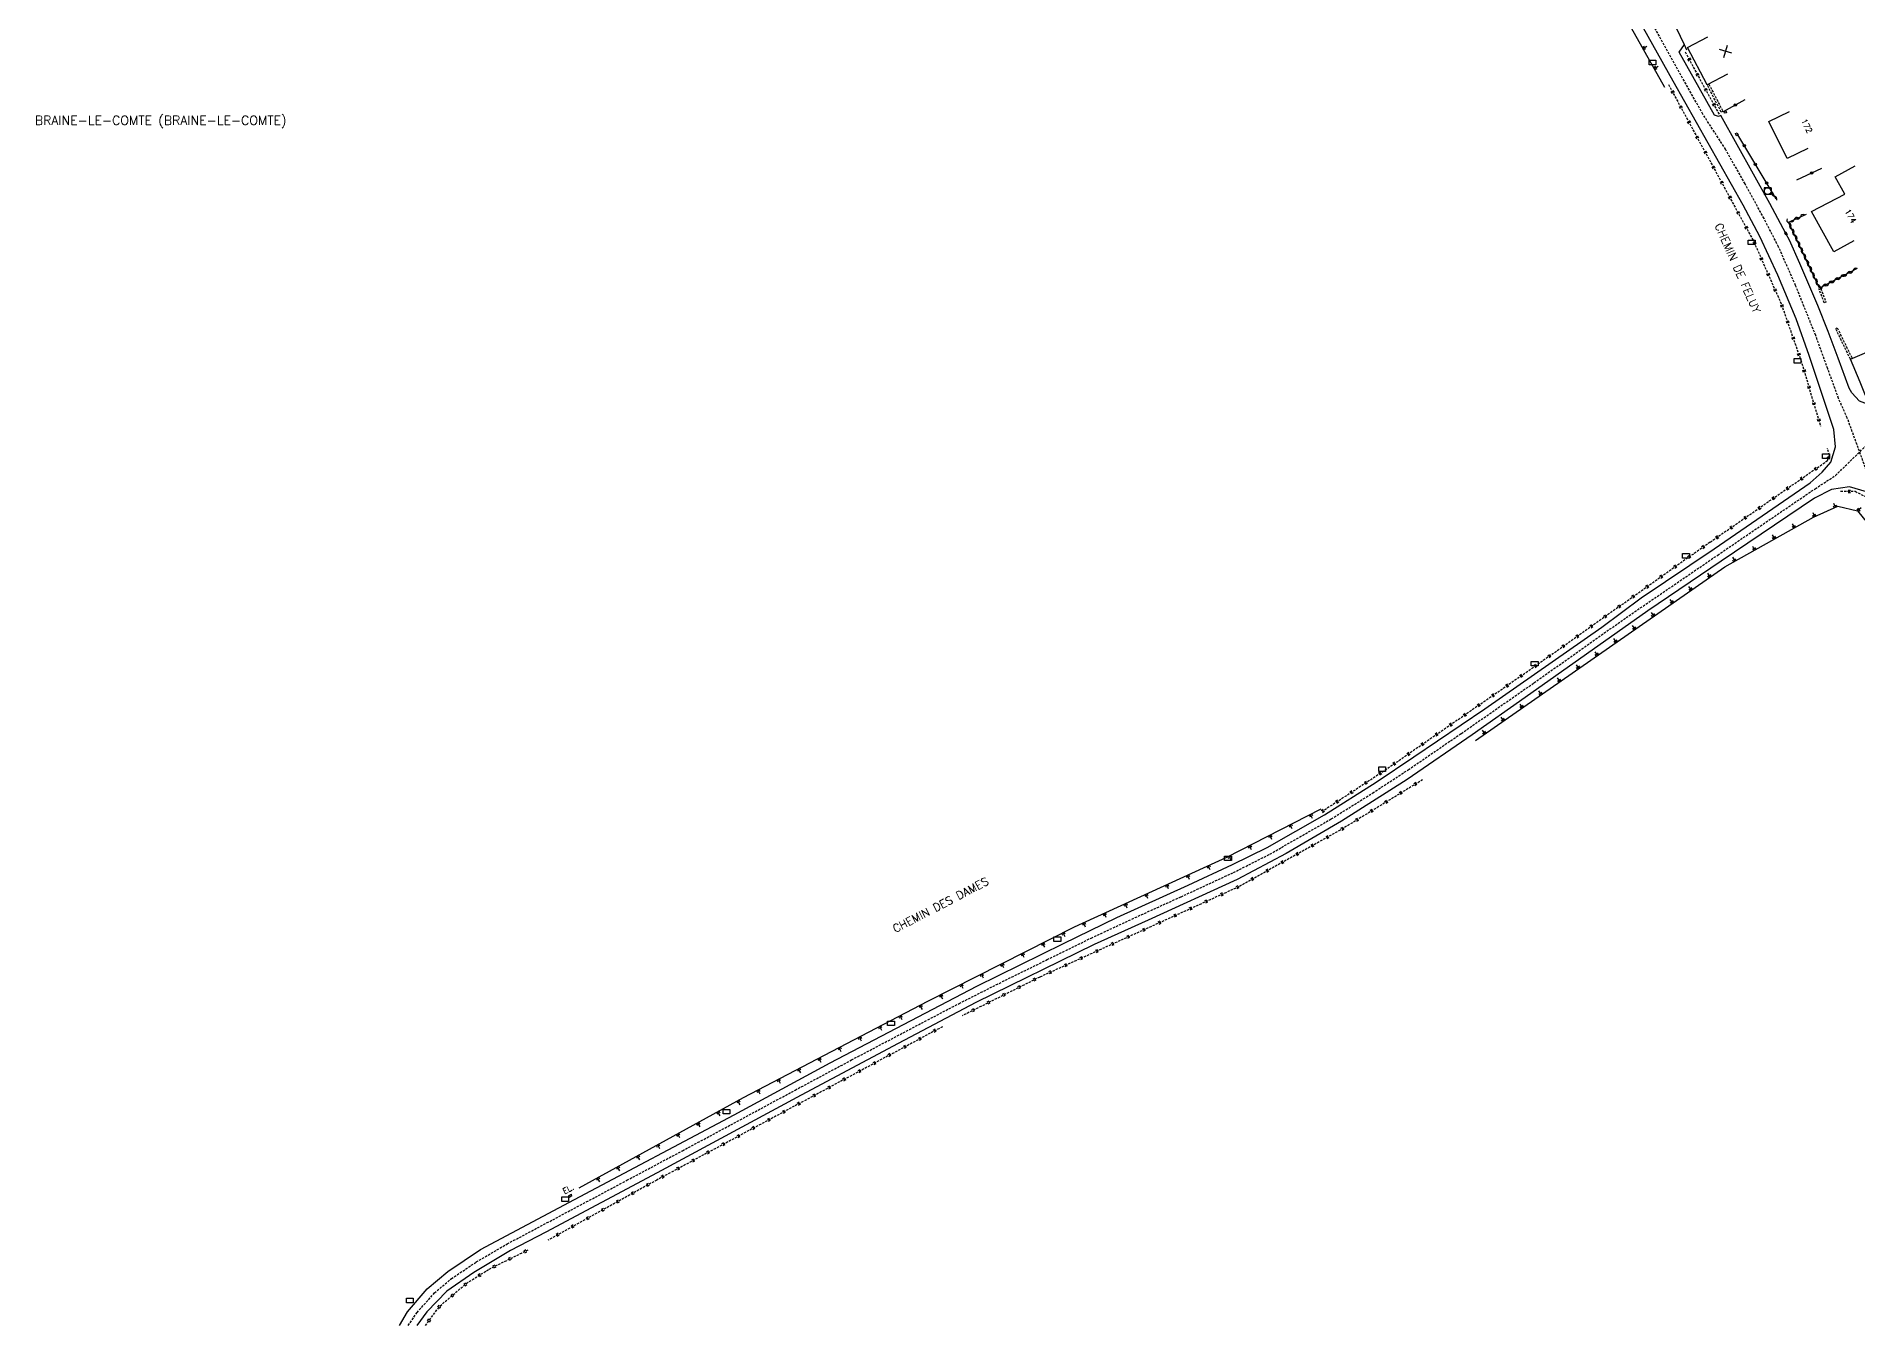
# Model space of a CAD drawing. Header units: millimetres. Extents: x 134000 to 135001, y 143000 to 144000.
# Drawn here: x 134018.3 to 134416.5, y 143000 to 143281.8 of the extents above; entities that cross this region are included whole.
import ezdxf
from ezdxf.enums import TextEntityAlignment as Align

# ---------------------------------------------------------------- set-up
doc = ezdxf.new("R2010")
doc.units = ezdxf.units.MM
doc.linetypes.add('DASHED', pattern=[0.75, 0.5, -0.25])
doc.layers.get('0').update_dxf_attribs({"linetype": 'CONTINUOUS'})
for name, color, linetype in [('W0001', 6, 'DASHED'), ('W0008', 7, 'CONTINUOUS'), ('w0100', 7, 'CONTINUOUS'), ('W0112', 1, 'DASHED'), ('W0211', 2, 'CONTINUOUS'), ('W0220', 5, 'DASHED'), ('W0310', 3, 'CONTINUOUS'), ('W0322', 7, 'CONTINUOUS'), ('w0400', 7, 'CONTINUOUS'), ('W0420', 7, 'CONTINUOUS'), ('W0980', 7, 'CONTINUOUS'), ('W0984', 7, 'CONTINUOUS'), ('W0989', 7, 'CONTINUOUS'), ('W0991', 7, 'CONTINUOUS'), ('W1471', 7, 'CONTINUOUS')]:
    doc.layers.add(name, color=color, linetype=linetype)
doc.styles.get("Standard").update_dxf_attribs({"font": 'romans.shx', "width": 0.85})

# ---------------------------------------------------------------- blocks, each defined once
blk = doc.blocks.new('t220o')
at = {"color": 0, "linetype": 'Continuous'}
for p, q in [((-0.25, 0.25), (0.25, 0.25)), ((-0.25, -0.25), (0.25, -0.25))]:
    blk.add_line(p, q, dxfattribs=at)
blk = doc.blocks.new('t211o')
at = {"color": 0, "linetype": 'Continuous'}
for p, q in [((-0.29, 0.5), (-0.29, 0)), ((0, 1), (0, 0)), ((0.29, 0.5), (0.29, 0))]:
    blk.add_line(p, q, dxfattribs=at)
blk = doc.blocks.new('T1471')
at = {"color": 0, "linetype": 'Continuous', "flags": 128}
blk.add_lwpolyline([(-0.75, -0.5), (-0.75, 0.5), (0.75, 0.5), (0.75, -0.5), (-0.75, -0.5)], dxfattribs=at)
blk = doc.blocks.new('T400')
at = {"color": 0, "linetype": 'ByBlock', "lineweight": -2}
for p, q in [((-0.15, -0.25), (-0.15, 0.3)), ((-0.15, 0.3), (0.15, 0.3)), ((-0.15, 0.15), (0.15, 0.15)), ((-0.15, 0), (0.15, 0)), ((0.15, 0.3), (0.15, -0.25)), ((-0.15, -0.15), (0.15, -0.15)), ((-0.15, -0.25), (-0.15, -0.3)), ((-0.15, -0.3), (0.15, -0.3)), ((0.15, -0.3), (0.15, -0.25))]:
    blk.add_line(p, q, dxfattribs=at)
blk = doc.blocks.new('T420')
for p, q in [((0.75, 0.75), (-0.75, 0.75)), ((-0.75, 0.75), (-0.75, -0.75)), ((0.75, 0.75), (0.75, -0.75)), ((0.75, -0.75), (-0.75, -0.75))]:
    blk.add_line(p, q)
blk.add_ellipse((0, 0), major_axis=(-0.53, 0.53), ratio=1, start_param=3.926991, end_param=10.210176)
blk = doc.blocks.new('t991o')
at = {"color": 0, "linetype": 'Continuous'}
for p, q in [((-1, 1), (1, -1)), ((-1, -1), (1, 1))]:
    blk.add_line(p, q, dxfattribs=at)
blk = doc.blocks.new('t322o')
at = {"color": 0, "linetype": 'Continuous'}
for radius in [0.25, 0.15]:
    blk.add_circle((0, 0), radius, dxfattribs=at)
blk = doc.blocks.new('t310o')
at = {"color": 0, "linetype": 'Continuous'}
for centre, start, end in [((-0.5, 0.38), 216.8699, 323.1304), ((0.5, -0.37), 36.8699, 143.1303)]:
    blk.add_arc(centre, 0.625, start, end, dxfattribs=at)

msp = doc.modelspace()

# ---------------------------------------------------------------- linework, layer by layer
at = {"layer": 'W0001'}
for points in [[(134418.69, 143186.22), (134414.24, 143198.42), (134412.33, 143202.67), (134409.98, 143209.16), (134407.34, 143216.45), (134402.95, 143227.37), (134399.21, 143235.83), (134396.05, 143242), (134391.9, 143249.56), (134387.65, 143257.13), (134382.67, 143264.82), (134375.67, 143277.26), (134367.83, 143291.67)], [(134385.92, 143168.44), (134407.22, 143182.94), (134411.66, 143185.82), (134425.34, 143199.15)], [(134099.63, 143000), (134101.54, 143002.87), (134105.38, 143007.15), (134109.05, 143010.26), (134114.49, 143013.9), (134121.27, 143017.86), (134137.23, 143026.33), (134147.43, 143031.75), (134159.59, 143038.23), (134172.18, 143044.97), (134184.24, 143051.49), (134196.55, 143058.07), (134209.2, 143064.73), (134220.08, 143070.42), (134229.53, 143075.18), (134239.32, 143079.99), (134248.95, 143084.72), (134258.53, 143089.18), (134268.58, 143093.74), (134280.04, 143099.03), (134287.98, 143103.05), (134301.42, 143110.75), (134310.49, 143116.43), (134318.25, 143121.5), (134329.87, 143129.46), (134345.75, 143140.5), (134365.88, 143154.75), (134385.92, 143168.44)]]:
    msp.add_lwpolyline(points, dxfattribs=at)
at = {"layer": 'W0008'}
for points in [[(134385.17, 143169.8), (134406.12, 143184.22), (134408.73, 143186.52), (134410.62, 143188.77), (134411.65, 143192.07), (134411.28, 143195.85), (134405.88, 143212.09), (134403.05, 143220.05), (134399.09, 143229.6), (134395.15, 143238.05), (134391.49, 143244.95), (134376.17, 143272.03), (134367.27, 143287.94)], [(134379.16, 143278.79), (134378.68, 143279.97), (134376.92, 143283.65)], [(134419, 143201.28), (134416.95, 143202.07), (134415.24, 143203.87), (134414.67, 143204.91), (134412.27, 143211.51), (134410.06, 143217.3), (134407.78, 143223.02), (134403.84, 143232.15), (134401.58, 143237.25), (134400.83, 143238.71), (134397.29, 143245.26), (134386.58, 143264.49), (134386.1, 143264.27), (134385.21, 143264.59), (134377.47, 143278.38), (134378.64, 143280.05)], [(134486.04, 143097.33), (134469.36, 143118.81), (134441.49, 143154.24), (134420.98, 143180.16), (134418.46, 143182.23), (134414.71, 143183.35), (134410.8, 143182.74), (134407.11, 143180.89), (134386.66, 143167.08)], [(134097.73, 143000), (134099.44, 143002.97), (134103.75, 143008), (134108.3, 143011.81), (134115.45, 143016.63), (134135.94, 143027.53), (134170.87, 143046.05), (134191.88, 143057.42), (134223.95, 143074.16), (134242.92, 143083.5), (134254.57, 143089.23), (134270.16, 143096.28), (134279.83, 143100.82), (134287.42, 143104.5), (134299.93, 143111.66), (134311.25, 143118.76), (134319.48, 143124.36), (134335.01, 143134.82), (134360.57, 143152.7), (134369.16, 143159.07), (134385.17, 143169.8)], [(134386.66, 143167.08), (134370.64, 143156.25), (134343.84, 143137.31), (134332.22, 143129.15), (134318.05, 143119.34), (134303.65, 143110.26), (134291.58, 143103.2), (134280.84, 143097.51), (134261.39, 143088.63), (134249.62, 143083.31), (134223.73, 143070.61), (134206.73, 143061.69), (134185.51, 143050.39), (134154.03, 143033.37), (134129.67, 143020.44), (134121.99, 143016.38), (134113.97, 143011.58), (134108.06, 143007.52), (134103.69, 143003.02), (134101.48, 143000)]]:
    msp.add_lwpolyline(points, dxfattribs=at)
at = {"layer": 'w0100'}
for q in [(134135.29, 143028.71), (134134.78, 143028.1)]:
    msp.add_line((134134.66, 143028.36), q, dxfattribs=at)
for points in [[(134388.05, 143273.54), (134383.62, 143271.21), (134379.31, 143279.39), (134383.74, 143281.72)], [(134405.62, 143257.32), (134401.14, 143255.1), (134397.13, 143263.21), (134401.61, 143265.43)], [(134415.71, 143237.14), (134411.34, 143234.71), (134406.43, 143243.55), (134413.72, 143247.29), (134411.62, 143251.12), (134416, 143253.53)], [(134423.48, 143210.77), (134425.33, 143206.13), (134418.21, 143203.29), (134417.1, 143206.2), (134414.92, 143211.24), (134419.52, 143213.22)], [(134134.78, 143028.1), (134135.42, 143028.46), (134135.29, 143028.71)]]:
    msp.add_lwpolyline(points, dxfattribs=at)
at = {"layer": 'W0112'}
for p, q in [((134383.62, 143271.21), (134383.98, 143271.39)), ((134386.71, 143265.22), (134383.62, 143271.21)), ((134387.32, 143265.42), (134387.71, 143265.53)), ((134387.44, 143265.02), (134387.32, 143265.42)), ((134389.81, 143260.56), (134390.18, 143260.72)), ((134390, 143260.11), (134389.81, 143260.56)), ((134408.07, 143226.59), (134408.45, 143226.73)), ((134409.22, 143223.57), (134408.07, 143226.59)), ((134411.71, 143217.94), (134412.07, 143218.12)), ((134414.93, 143211.24), (134411.71, 143217.94))]:
    msp.add_line(p, q, dxfattribs=at)
for points in [[(134383.98, 143271.39), (134387.07, 143265.41), (134386.71, 143265.22)], [(134387.71, 143265.53), (134387.82, 143265.13), (134387.44, 143265.02)], [(134390.18, 143260.72), (134390.36, 143260.27), (134390, 143260.11)], [(134408.45, 143226.73), (134409.59, 143223.71), (134409.22, 143223.57)], [(134412.07, 143218.12), (134415.29, 143211.42), (134414.93, 143211.24)]]:
    msp.add_lwpolyline(points, dxfattribs=at)
at = {"layer": 'W0211'}
msp.add_line((134332.94, 143127.9), (134387.45, 143165.87), dxfattribs=at)
for points in [[(134313.91, 143344.67), (134316.55, 143338.58), (134354.48, 143306.09), (134374.26, 143270.69)], [(134387.45, 143165.87), (134406.86, 143176.75), (134412.19, 143179.1), (134416.5, 143178.12), (134483.3, 143095.84)], [(134299.12, 143112.86), (134278.54, 143102.34), (134245.22, 143087.07), (134213.15, 143070.82), (134172.86, 143049.8), (134136.92, 143030.06)]]:
    msp.add_lwpolyline(points, dxfattribs=at)
at = {"layer": 'W0220'}
msp.add_line((134378.79, 143278.41), (134386.26, 143264.71), dxfattribs=at)
for points in [[(134375.14, 143271.3), (134393.84, 143236.88), (134399.85, 143223.23), (134404.08, 143211.06), (134408.42, 143196.59)], [(134384.27, 143171.27), (134409.9, 143189.08), (134410.36, 143190.25), (134409.91, 143191.75)], [(134412.8, 143182.38), (134415.95, 143182.37), (134418.35, 143181.16), (134469.11, 143117.34), (134484.58, 143096.62)], [(134384.27, 143171.27), (134346.24, 143144.26), (134312.9, 143121.18), (134299.44, 143112.36)], [(134321.41, 143119.33), (134303.39, 143108.29), (134281.22, 143095.93), (134237.68, 143076.17), (134220.72, 143067.72)], [(134216.4, 143065.32), (134153.97, 143031.82), (134130.14, 143018.65)], [(134103.36, 143000), (134106.55, 143004.27), (134112.32, 143009.2), (134117.33, 143012.36), (134125.95, 143016.62)]]:
    msp.add_lwpolyline(points, dxfattribs=at)
at = {"layer": 'W0310'}
msp.add_line((134397.82, 143247.74), (134398.63, 143246.33), dxfattribs=at)
msp.add_lwpolyline([(134416.38, 143231.07), (134408.21, 143226.78), (134401.42, 143241.21), (134405.35, 143242.98)], dxfattribs=at)
at = {"layer": 'W0322'}
for p, q in [((134391.83, 143267.97), (134387.14, 143265.35)), ((134397.82, 143247.74), (134390.29, 143260.27)), ((134408.61, 143252.95), (134403.17, 143250.42))]:
    msp.add_line(p, q, dxfattribs=at)

# ---------------------------------------------------------------- block references
at = {"layer": 'W0211'}
for p, rotation in [((134369.56, 143279.1), 299.1973147919006), ((134372, 143274.73), 299.1973147919006), ((134411.66, 143178.86), 23.8105958544573), ((134402.71, 143174.42), 29.26204871504148), ((134407.09, 143176.85), 23.8105958544573), ((134416.5, 143178.12), 309.0717411021614), ((134398.35, 143171.98), 29.26204871504148), ((134389.63, 143167.09), 29.26204871504148), ((134393.99, 143169.54), 29.26204871504148), ((134384.23, 143163.62), 34.85680919626061), ((134380.12, 143160.77), 34.85680919626061), ((134371.92, 143155.05), 34.85680919626061), ((134376.02, 143157.91), 34.85680919626061), ((134367.81, 143152.2), 34.85680919626061), ((134359.61, 143146.48), 34.85680919626061), ((134363.71, 143149.34), 34.85680919626061), ((134355.51, 143143.62), 34.85680919626061), ((134351.4, 143140.76), 34.85680919626061), ((134343.2, 143135.05), 34.85680919626061), ((134347.3, 143137.91), 34.85680919626061), ((134339.09, 143132.19), 34.85680919626061), ((134334.99, 143129.33), 34.85680919626061), ((134296.9, 143111.72), 207.0603494473998), ((134292.45, 143109.45), 207.0603494473998), ((134283.54, 143104.9), 207.0603494473998), ((134287.99, 143107.17), 207.0603494473998), ((134274.55, 143100.52), 204.6209776645633), ((134279.09, 143102.62), 207.0603494473998), ((134265.46, 143096.35), 204.6209776645633), ((134270.01, 143098.43), 204.6209776645633), ((134256.37, 143092.19), 204.6209776645633), ((134260.92, 143094.27), 204.6209776645633), ((134247.28, 143088.02), 204.6209776645633), ((134251.83, 143090.1), 204.6209776645633), ((134238.32, 143083.58), 206.8764738826692), ((134242.78, 143085.84), 206.8764738826692), ((134233.86, 143081.32), 206.8764738826692), ((134224.94, 143076.8), 206.8764738826692), ((134229.4, 143079.06), 206.8764738826692), ((134216.02, 143072.28), 206.8764738826692), ((134220.48, 143074.54), 206.8764738826692), ((134207.14, 143067.69), 207.5567608599471), ((134211.57, 143070), 207.5567608599471), ((134202.71, 143065.37), 207.5567608599471), ((134193.84, 143060.75), 207.5567608599471), ((134198.27, 143063.06), 207.5567608599471), ((134184.98, 143056.12), 207.5567608599471), ((134189.41, 143058.43), 207.5567608599471), ((134180.54, 143053.81), 207.5567608599471), ((134171.69, 143049.16), 208.7763348170129), ((134176.11, 143051.49), 207.5567608599471), ((134162.93, 143044.34), 208.7763348170129), ((134167.31, 143046.75), 208.7763348170129), ((134158.54, 143041.93), 208.7763348170129), ((134149.78, 143037.12), 208.7763348170129), ((134154.16, 143039.53), 208.7763348170129), ((134141.01, 143032.31), 208.7763348170129), ((134145.4, 143034.71), 208.7763348170129)]:
    msp.add_blockref('t211o', p, dxfattribs=dict(at, rotation=rotation))
at = {"layer": 'W0220'}
for p, rotation in [((134379.68, 143276.76), 298.6187214573995), ((134381.48, 143273.47), 298.6187214573995), ((134376.03, 143269.65), 298.5158107838665), ((134383.28, 143270.18), 298.6187214573995), ((134385.07, 143266.89), 298.6187214573995), ((134377.82, 143266.36), 298.5158107838665), ((134379.61, 143263.06), 298.5158107838665), ((134381.4, 143259.77), 298.5158107838665), ((134383.19, 143256.47), 298.5158107838665), ((134384.98, 143253.18), 298.5158107838665), ((134386.77, 143249.88), 298.5158107838665), ((134388.57, 143246.59), 298.5158107838665), ((134390.36, 143243.29), 298.5158107838665), ((134392.14, 143240), 298.5158107838665), ((134393.92, 143236.7), 293.7583935023187), ((134395.43, 143233.26), 293.7583935023187), ((134396.94, 143229.83), 293.7583935023187), ((134398.45, 143226.4), 293.7583935023187), ((134399.94, 143222.96), 289.147650873265), ((134401.17, 143219.42), 289.147650873265), ((134402.4, 143215.87), 289.147650873265), ((134403.63, 143212.33), 289.147650873265), ((134404.77, 143208.76), 286.729808372401), ((134405.85, 143205.17), 286.729808372401), ((134406.92, 143201.57), 286.729808372401), ((134408, 143197.98), 286.729808372401), ((134407.36, 143187.32), 34.78767461919313), ((134410.14, 143189.69), 68.80150648729406), ((134401.2, 143183.04), 34.78767461919313), ((134404.28, 143185.18), 34.78767461919313), ((134398.12, 143180.9), 34.78767461919313), ((134414.67, 143182.37), 359.7457344051619), ((134391.96, 143176.62), 34.78767461919313), ((134395.04, 143178.76), 34.78767461919313), ((134385.8, 143172.34), 34.78767461919313), ((134388.89, 143174.48), 34.78767461919313), ((134379.68, 143168.01), 215.3815458735111), ((134382.74, 143170.18), 215.3815458735111), ((134373.56, 143163.67), 215.3815458735111), ((134376.62, 143165.84), 215.3815458735111), ((134367.45, 143159.33), 215.3815458735111), ((134370.51, 143161.5), 215.3815458735111), ((134364.39, 143157.16), 215.3815458735111), ((134358.28, 143152.81), 215.3815458735111), ((134361.33, 143154.98), 215.3815458735111), ((134352.16, 143148.47), 215.3815458735111), ((134355.22, 143150.64), 215.3815458735111), ((134346.05, 143144.13), 214.6917618076254), ((134349.11, 143146.3), 215.3815458735111), ((134339.88, 143139.86), 214.6917618076254), ((134342.96, 143142), 214.6917618076254), ((134333.71, 143135.59), 214.6917618076254), ((134336.8, 143137.73), 214.6917618076254), ((134327.55, 143131.33), 214.6917618076254), ((134330.63, 143133.46), 214.6917618076254), ((134324.46, 143129.19), 214.6917618076254), ((134318.3, 143124.92), 214.6917618076254), ((134321.38, 143127.06), 214.6917618076254), ((134312.12, 143120.67), 213.2555443262428), ((134315.21, 143122.79), 214.6917618076254), ((134305.84, 143116.56), 213.2555443262428), ((134308.98, 143118.62), 213.2555443262428), ((134316.61, 143116.4), 211.5016323829224), ((134319.81, 143118.36), 211.5016323829224), ((134299.57, 143112.45), 213.2555443262428), ((134302.71, 143114.5), 213.2555443262428), ((134310.22, 143112.48), 211.5016323829224), ((134313.42, 143114.44), 211.5016323829224), ((134303.82, 143108.56), 211.5016323829224), ((134307.02, 143110.52), 211.5016323829224), ((134297.28, 143104.89), 209.1377115215141), ((134300.56, 143106.71), 209.1377115215141), ((134287.46, 143099.41), 209.1377115215141), ((134290.73, 143101.24), 209.1377115215141), ((134294.01, 143103.06), 209.1377115215141), ((134280.89, 143095.79), 204.4078524193119), ((134284.18, 143097.58), 209.1377115215141), ((134274.06, 143092.69), 204.4078524193119), ((134277.48, 143094.23), 204.4078524193119), ((134263.82, 143088.04), 204.4078524193119), ((134267.23, 143089.59), 204.4078524193119), ((134270.65, 143091.14), 204.4078524193119), ((134253.57, 143083.39), 204.4078524193119), ((134256.99, 143084.94), 204.4078524193119), ((134260.4, 143086.49), 204.4078524193119), ((134246.74, 143080.29), 204.4078524193119), ((134250.16, 143081.84), 204.4078524193119), ((134236.52, 143075.6), 206.5014543209545), ((134239.91, 143077.19), 204.4078524193119), ((134243.33, 143078.74), 204.4078524193119), ((134229.81, 143072.25), 206.5014543209545), ((134233.16, 143073.92), 206.5014543209545), ((134223.1, 143068.9), 206.5014543209545), ((134226.45, 143070.58), 206.5014543209545), ((134214.74, 143064.43), 208.218319180421), ((134208.14, 143060.89), 208.218319180421), ((134211.44, 143062.66), 208.218319180421), ((134198.22, 143055.57), 208.218319180421), ((134201.53, 143057.34), 208.218319180421), ((134204.83, 143059.11), 208.218319180421), ((134191.61, 143052.02), 208.218319180421), ((134194.92, 143053.79), 208.218319180421), ((134185.01, 143048.47), 208.218319180421), ((134188.31, 143050.25), 208.218319180421), ((134178.4, 143044.93), 208.218319180421), ((134181.7, 143046.7), 208.218319180421), ((134168.48, 143039.61), 208.218319180421), ((134171.79, 143041.38), 208.218319180421), ((134175.09, 143043.15), 208.218319180421), ((134161.88, 143036.06), 208.218319180421), ((134165.18, 143037.83), 208.218319180421), ((134155.27, 143032.52), 208.218319180421), ((134158.57, 143034.29), 208.218319180421), ((134148.69, 143028.9), 208.928349289644), ((134151.98, 143030.72), 208.928349289644), ((134142.13, 143025.27), 208.928349289644), ((134145.41, 143027.09), 208.928349289644), ((134132.28, 143019.83), 208.928349289644), ((134135.57, 143021.65), 208.928349289644), ((134138.85, 143023.46), 208.928349289644), ((134125.21, 143016.26), 26.28262191731039), ((134118.48, 143012.93), 26.28262191731039), ((134121.85, 143014.6), 26.28262191731039), ((134112.1, 143009.01), 40.51777636576271), ((134115.25, 143011.05), 32.29017644015857), ((134106.43, 143004.11), 53.22759306709396), ((134109.25, 143006.58), 40.51777636576271), ((134104.19, 143001.11), 53.22759306709396)]:
    msp.add_blockref('t220o', p, dxfattribs=dict(at, rotation=rotation))
at = {"layer": 'W0310'}
for p, rotation in [((134398.32, 143246.87), 299.8454842892432), ((134403.99, 143242.37), 24.18766083806745), ((134401.5, 143241.05), 115.1984823341597), ((134402.13, 143239.7), 115.1984823341597), ((134402.63, 143241.76), 24.18766083806745), ((134402.77, 143238.34), 115.1984823341597), ((134403.41, 143236.98), 115.1984823341597), ((134404.05, 143235.62), 115.1984823341597), ((134404.69, 143234.27), 115.1984823341597), ((134405.33, 143232.91), 115.1984823341597), ((134405.97, 143231.55), 115.1984823341597), ((134406.61, 143230.2), 115.1984823341597), ((134415.49, 143230.6), 207.7350547786281), ((134407.24, 143228.84), 115.1984823341597), ((134407.88, 143227.48), 115.1984823341597), ((134408.85, 143227.11), 207.7350547786281), ((134410.18, 143227.81), 207.7350547786281), ((134411.51, 143228.51), 207.7350547786281), ((134412.83, 143229.2), 207.7350547786281), ((134414.16, 143229.9), 207.7350547786281)]:
    msp.add_blockref('t310o', p, dxfattribs=dict(at, rotation=rotation))
at = {"layer": 'W0322'}
for p, rotation in [((134389.76, 143266.81), 209.2306408603952), ((134391.71, 143257.92), 120.9784902054505), ((134394.15, 143253.85), 120.9784902054505), ((134406.46, 143251.95), 204.8783568570947), ((134396.6, 143249.77), 120.9784902054505)]:
    msp.add_blockref('t322o', p, dxfattribs=dict(at, rotation=rotation))
at = {"layer": 'w0400', "rotation": 207.1984786987304}
msp.add_blockref('T400', (134400.83, 143238.71), dxfattribs=at)
at = {"layer": 'W0420'}
msp.add_blockref('T420', (134396.83, 143247.99), dxfattribs=at)
at = {"layer": 'W0991', "rotation": 117.7959237003287}
msp.add_blockref('t991o', (134387.66, 143278.56), dxfattribs=at)
at = {"layer": 'W1471'}
for p in [(134371.65, 143276.12), (134393.33, 143236.8), (134403.37, 143210.88), (134409.59, 143190.07), (134378.97, 143168.27), (134345.9, 143144.69), (134312.57, 143121.65), (134278.83, 143102.14), (134241.53, 143084.49), (134205.17, 143066.06), (134169.2, 143046.76), (134133.93, 143027.64), (134099.96, 143005.47)]:
    msp.add_blockref('T1471', p, dxfattribs=at)

# ---------------------------------------------------------------- texts
at = {"layer": 'W0980'}
msp.add_text('BRAINE-LE-COMTE (BRAINE-LE-COMTE)', height=2, dxfattribs=at).set_placement((134045.5, 143263.31), align=Align.MIDDLE)
at = {"layer": 'W0984'}
msp.add_text('EL.', height=1.25, rotation=27.6926, dxfattribs=at).set_placement((134134.58, 143029.82), align=Align.MIDDLE)
at = {"layer": 'W0989'}
for s, rotation, p in [('CHEMIN DE FELUY', 293.8321, (134390.29, 143231.18)), ('CHEMIN DES DAMES', 27.5567, (134216.03, 143091.96))]:
    msp.add_text(s, height=1.75, rotation=rotation, dxfattribs=at).set_placement(p, align=Align.MIDDLE)
at = {"layer": 'W0991'}
for s, rotation, p in [('172', 296.3442, (134405.41, 143262.26)), ('174', 299.0624, (134415, 143242.53))]:
    msp.add_text(s, height=1.25, rotation=rotation, dxfattribs=at).set_placement(p, align=Align.MIDDLE)

doc.saveas('drawing.dxf')
